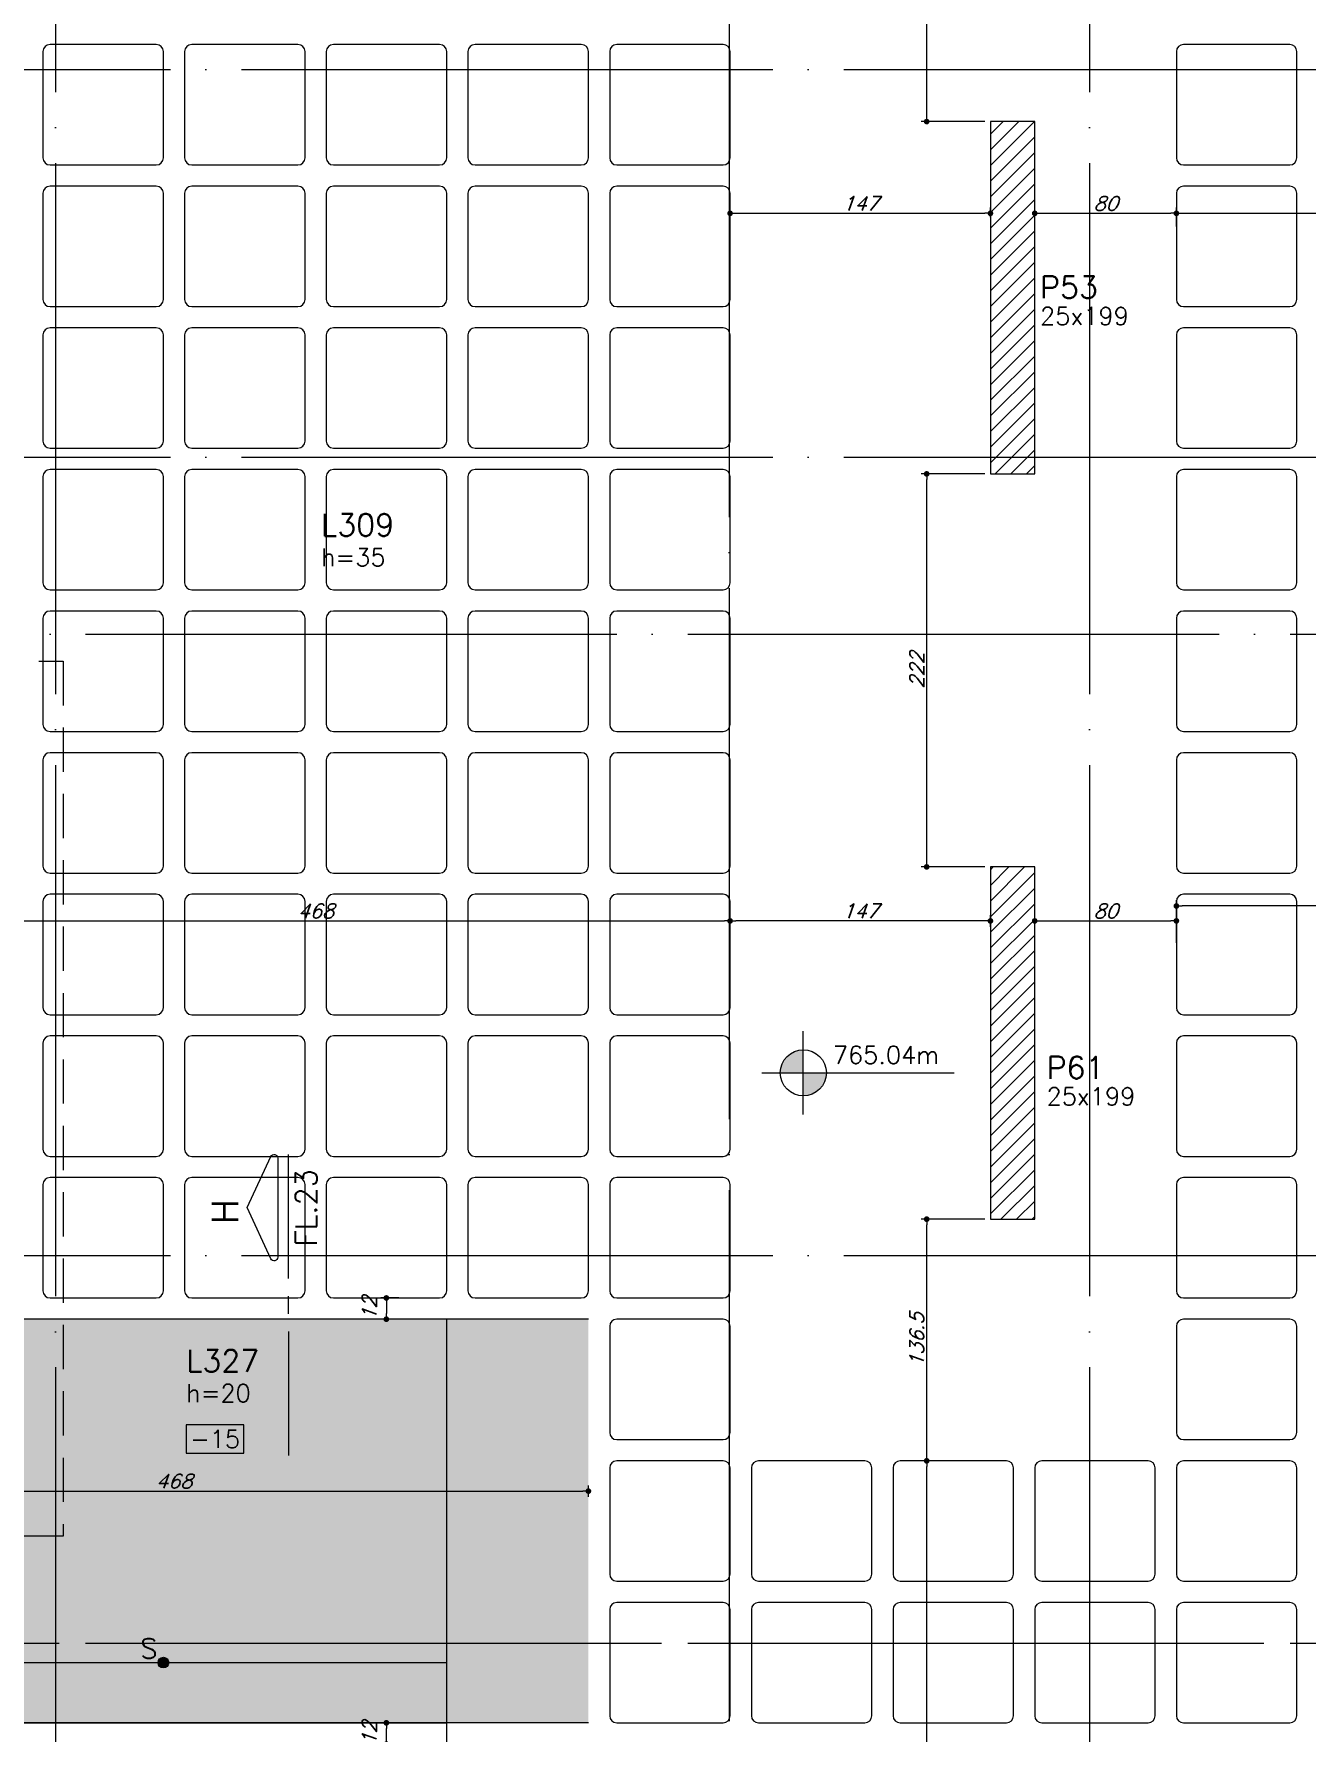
# Model space of a CAD drawing. Header units: millimetres. Extents: x -4107 to 5538, y -2094 to 2406.
# Drawn here: x -1102 to -384, y -65 to 894 of the extents above; entities that cross this region are included whole.
import ezdxf
from ezdxf.enums import TextEntityAlignment as Align

# ---------------------------------------------------------------- set-up
doc = ezdxf.new("R2010")
doc.units = ezdxf.units.MM
doc.header["$LTSCALE"] = 50
doc.linetypes.add('DASHED', pattern=[0.75, 0.5, -0.25])
doc.linetypes.add('EIXO', pattern=[6.8, 6, -0.4, 0, -0.4])
for name, color, linetype in [('251', 5, 'Continuous'), ('F-AUX', 2, 'Continuous'), ('F-AUX-RED', 1, 'Continuous'), ('F-CORTE-INDICAÇÃO', 4, 'Continuous'), ('F-COTAS', 106, 'Continuous'), ('F-CUBETA', 1, 'Continuous'), ('F-EIXO', 12, 'EIXO'), ('F-LAJES', 3, 'Continuous'), ('F-LAJES-DIM', 2, 'Continuous'), ('F-LAJES-NOME', 4, 'Continuous'), ('F-LAJES-R', 254, 'Continuous'), ('F-NÍVEL-PLANTA', 2, 'Continuous'), ('F-PILARES-DIM', 172, 'Continuous'), ('F-PILARES-HACH', 174, 'Continuous'), ('F-PILARES-NOME', 170, 'Continuous'), ('F-PILARES-S', 170, 'Continuous'), ('F-TEXTO', 6, 'Continuous')]:
    doc.layers.add(name, color=color, linetype=linetype)
doc.layers.add('F-DESNIVEL-5', color=7, linetype='Continuous', true_color=0xadd6ff)
doc.styles.add('CP-TEXT-INCL', font='simplex.shx', dxfattribs={"oblique": 20})
doc.styles.add('MCP', font='simplex.shx')
doc.styles.add('ROMANS', font='simplex.shx')
doc.dimstyles.new('CP-COTAS-50', dxfattribs={"dimscale": 0.64, "dimtxt": 12.5, "dimasz": 5, "dimexe": 5, "dimexo": 5, "dimgap": 2.5, "dimtad": 1, "dimdec": 1, "dimdsep": 46, "dimtxsty": 'CP-TEXT-INCL', "dimblk1": 'DOT', "dimblk2": 'DOT', "dimsah": 1, "dimcen": 9, "dimclrd": 256, "dimclre": 256, "dimclrt": 256, "dimadec": 0, "dimazin": 0, "dimtfac": 1, "dimtdec": 1, "dimtmove": 2, "dimatfit": 3, "dimldrblk": 'DOT', "dimfxl": 0, "dimtolj": 1, "dimarcsym": 0})
pattern_1 = [(45, (0, -5000), (-4.4194174, 4.4194174), [])]

# ---------------------------------------------------------------- blocks, each defined once
blk = doc.blocks.new('_VAONER063650636500869008690')
at = {"layer": '251', "color": 1}
for p, q in [((-34, 30), (-34, -30)), ((30, 34), (-30, 34)), ((34, -30), (34, 30)), ((-30, -34), (30, -34))]:
    blk.add_line(p, q, dxfattribs=at)
for centre, start, end in [((-30, 30), 90, 180), ((30, 30), 0, 90), ((-30, -30), 180, 270), ((30, -30), 270, 0)]:
    blk.add_arc(centre, 4, start, end, dxfattribs=at)
blk = doc.blocks.new('Nível - Planta')
at = {"layer": 'F-NÍVEL-PLANTA'}
h = blk.add_hatch(color=71, dxfattribs=at)
h.paths.add_polyline_path([(0, 0), (0, 0.26, 0.414214), (-0.26, 0)])
h.paths.add_polyline_path([(0.26, 0), (0, 0), (0, -0.26, 0.414214)])
for p, q in [((0, -0.469), (0, 0.469)), ((-0.469, 0), (1.704, 0))]:
    blk.add_line(p, q, dxfattribs=at)
blk.add_circle((0, 0), 0.26, dxfattribs=at)
at = {"layer": 'F-TEXTO', "color": 3, "style": 'MCP'}
blk.add_attdef('NÍVEL', (0.333, 0.102), '', height=0.2, dxfattribs=at)
blk = doc.blocks.new('*U13')
at = {"layer": 'F-EIXO'}
blk.add_line((0, 0), (7397, 0), dxfattribs=at)
at = {"layer": 'F-TEXTO', "style": 'ROMANS'}
blk.add_attdef('EIXO', text='', height=17.5, dxfattribs=at).set_placement((-28.2072, 0), align=Align.MIDDLE_CENTER)
blk = doc.blocks.new('*U19')
at = {"layer": 'F-EIXO'}
blk.add_line((0, 0), (7484.954, 0), dxfattribs=at)
at = {"layer": 'F-TEXTO', "style": 'ROMANS'}
blk.add_attdef('EIXO', text='', height=17.5, dxfattribs=at).set_placement((-28.2072, 0), align=Align.MIDDLE_CENTER)
blk = doc.blocks.new('*U20')
at = {"layer": 'F-EIXO'}
blk.add_line((0, 0), (0, -3477.88), dxfattribs=at)
at = {"layer": 'F-TEXTO', "style": 'ROMANS'}
blk.add_attdef('EIXO', text='', height=17.5, rotation=360, dxfattribs=at).set_placement((0, 28.21), align=Align.MIDDLE_CENTER)
blk = doc.blocks.new('*U15')
at = {"layer": 'F-EIXO'}
blk.add_line((0, 0), (0, -3377.88), dxfattribs=at)
at = {"layer": 'F-TEXTO', "style": 'ROMANS'}
blk.add_attdef('EIXO', text='', height=17.5, rotation=360, dxfattribs=at).set_placement((0, 28.21), align=Align.MIDDLE_CENTER)
blk = doc.blocks.new('*U24')
at = {"layer": 'F-CORTE-INDICAÇÃO'}
for p, q in [((70, 0), (0, 0)), ((80, 0), (90, 0)), ((100, 0), (170, 0))]:
    blk.add_line(p, q, dxfattribs=at)
blk.add_lwpolyline([(112, 6, -0.802585), (111.15, 9.81), (140, 23.26), (168.85, 9.81, -0.802585), (168, 6)], format="xyb", close=True, dxfattribs=at)
at = {"layer": 'F-CORTE-INDICAÇÃO', "style": 'ROMANS'}
blk.add_attdef('CORTE', text='', height=15, dxfattribs=at).set_placement((140, 35.76), align=Align.MIDDLE_CENTER)
at = {"layer": 'F-CORTE-INDICAÇÃO', "color": 2, "style": 'ROMANS'}
blk.add_attdef('FOLHA', text='', height=12, dxfattribs=at).set_placement((79.35, -10), align=Align.MIDDLE_CENTER)
blk = doc.blocks.new('*U116')
at = {"layer": 'F-LAJES-DIM', "color": 1}
blk.add_lwpolyline([(0, 0), (32.55, 0), (32.55, 16), (0, 16)], close=True, dxfattribs=at)
at = {"layer": 'F-LAJES-DIM', "style": 'MCP'}
blk.add_attdef('DIM', text='', height=10, dxfattribs=at).set_placement((16.27, 8), align=Align.MIDDLE_CENTER)
blk = doc.blocks.new('_DOT')
at = {"color": 0, "linetype": 'ByBlock'}
blk.add_line((-0.5, 0), (-1, 0), dxfattribs=at)
at = {"color": 0, "linetype": 'ByBlock', "const_width": 0.5}
blk.add_lwpolyline([(-0.25, 0, 1), (0.25, 0, 1)], format="xyb", close=True, dxfattribs=at)
blk = doc.blocks.new('*D242')
at = {"layer": 'DEFPOINTS', "color": 0, "transparency": 16777216}
for p in [(-457, 401.42), (-457, 392.81), (-229, 392.81)]:
    blk.add_point(p, dxfattribs=at)
at = {"layer": 'F-COTAS', "lineweight": -2, "transparency": 16777216}
for p, q in [((-457, 396.01), (-457, 404.62)), ((-229, 396.01), (-229, 404.62)), ((-232.2, 401.42), (-453.8, 401.42))]:
    blk.add_line(p, q, dxfattribs=at)
at = {"layer": 'F-COTAS', "lineweight": -2, "transparency": 16777216, "xscale": 3.2, "yscale": 3.2, "zscale": 3.2, "rotation": 180}
blk.add_blockref('_DOT', (-457, 401.42), dxfattribs=at)
at = {"layer": 'F-COTAS', "lineweight": -2, "transparency": 16777216, "xscale": 3.2, "yscale": 3.2, "zscale": 3.2}
blk.add_blockref('_DOT', (-229, 401.42), dxfattribs=at)
at = {"layer": 'F-COTAS', "transparency": 16777216, "insert": (-343, 395.54), "char_height": 8, "attachment_point": 5, "style": 'CP-TEXT-INCL'}
blk.add_mtext('\\A1;228', dxfattribs=at)
blk = doc.blocks.new('*D243')
at = {"layer": 'DEFPOINTS', "color": 0, "transparency": 16777216}
for p in [(-457, 392.98), (-537, 377.4), (-457, 377.4)]:
    blk.add_point(p, dxfattribs=at)
at = {"layer": 'F-COTAS', "lineweight": -2, "transparency": 16777216}
for p, q in [((-537, 380.6), (-537, 396.18)), ((-457, 380.6), (-457, 396.18)), ((-533.8, 392.98), (-460.2, 392.98))]:
    blk.add_line(p, q, dxfattribs=at)
at = {"layer": 'F-COTAS', "lineweight": -2, "transparency": 16777216, "xscale": 3.2, "yscale": 3.2, "zscale": 3.2, "rotation": 180}
blk.add_blockref('_DOT', (-537, 392.98), dxfattribs=at)
at = {"layer": 'F-COTAS', "lineweight": -2, "transparency": 16777216, "xscale": 3.2, "yscale": 3.2, "zscale": 3.2}
blk.add_blockref('_DOT', (-457, 392.98), dxfattribs=at)
at = {"layer": 'F-COTAS', "transparency": 16777216, "insert": (-497, 398.58), "char_height": 8, "attachment_point": 5, "style": 'CP-TEXT-INCL'}
blk.add_mtext('\\A1;80', dxfattribs=at)
blk = doc.blocks.new('*D244')
at = {"layer": 'DEFPOINTS', "color": 0, "transparency": 16777216}
for p in [(-709, 392.98), (-709, 386.44), (-562, 386.44)]:
    blk.add_point(p, dxfattribs=at)
at = {"layer": 'F-COTAS', "lineweight": -2, "transparency": 16777216}
for p, q in [((-709, 389.64), (-709, 396.18)), ((-562, 389.64), (-562, 396.18)), ((-565.2, 392.98), (-705.8, 392.98))]:
    blk.add_line(p, q, dxfattribs=at)
at = {"layer": 'F-COTAS', "lineweight": -2, "transparency": 16777216, "xscale": 3.2, "yscale": 3.2, "zscale": 3.2, "rotation": 180}
blk.add_blockref('_DOT', (-709, 392.98), dxfattribs=at)
at = {"layer": 'F-COTAS', "lineweight": -2, "transparency": 16777216, "xscale": 3.2, "yscale": 3.2, "zscale": 3.2}
blk.add_blockref('_DOT', (-562, 392.98), dxfattribs=at)
at = {"layer": 'F-COTAS', "transparency": 16777216, "insert": (-635.5, 398.58), "char_height": 8, "attachment_point": 5, "style": 'CP-TEXT-INCL'}
blk.add_mtext('\\A1;147', dxfattribs=at)
blk = doc.blocks.new('*D245')
at = {"layer": 'DEFPOINTS', "color": 0, "transparency": 16777216}
for p in [(-709, 392.98), (-709, 379.17), (-1177, 374)]:
    blk.add_point(p, dxfattribs=at)
at = {"layer": 'F-COTAS', "lineweight": -2, "transparency": 16777216}
for p, q in [((-1177, 377.2), (-1177, 396.18)), ((-709, 382.37), (-709, 396.18)), ((-1173.8, 392.98), (-712.2, 392.98))]:
    blk.add_line(p, q, dxfattribs=at)
at = {"layer": 'F-COTAS', "lineweight": -2, "transparency": 16777216, "xscale": 3.2, "yscale": 3.2, "zscale": 3.2, "rotation": 180}
blk.add_blockref('_DOT', (-1177, 392.98), dxfattribs=at)
at = {"layer": 'F-COTAS', "lineweight": -2, "transparency": 16777216, "xscale": 3.2, "yscale": 3.2, "zscale": 3.2}
blk.add_blockref('_DOT', (-709, 392.98), dxfattribs=at)
at = {"layer": 'F-COTAS', "transparency": 16777216, "insert": (-943, 398.58), "char_height": 8, "attachment_point": 5, "style": 'CP-TEXT-INCL'}
blk.add_mtext('\\A1;468', dxfattribs=at)
blk = doc.blocks.new('*D249')
at = {"layer": 'DEFPOINTS', "color": 0, "transparency": 16777216}
for p in [(-903.1, -60), (-894.7, -60), (-894.7, -72)]:
    blk.add_point(p, dxfattribs=at)
at = {"layer": 'F-COTAS', "lineweight": -2, "transparency": 16777216}
for p, q in [((-897.9, -60), (-906.3, -60)), ((-903.1, -68.8), (-903.1, -63.2)), ((-897.9, -72), (-906.3, -72))]:
    blk.add_line(p, q, dxfattribs=at)
at = {"layer": 'F-COTAS', "lineweight": -2, "transparency": 16777216, "xscale": 3.2, "yscale": 3.2, "zscale": 3.2}
for p, rotation in [((-903.1, -60), 90), ((-903.1, -72), 270)]:
    blk.add_blockref('_DOT', p, dxfattribs=dict(at, rotation=rotation))
at = {"layer": 'F-COTAS', "transparency": 16777216, "insert": (-912.7, -66), "char_height": 8, "attachment_point": 5, "rotation": 90, "style": 'CP-TEXT-INCL'}
blk.add_mtext('\\A1;12', dxfattribs=at)
blk = doc.blocks.new('*D250')
at = {"layer": 'DEFPOINTS', "color": 0, "transparency": 16777216}
for p in [(-892.77, 180), (-903.1, 168), (-892.77, 168)]:
    blk.add_point(p, dxfattribs=at)
at = {"layer": 'F-COTAS', "lineweight": -2, "transparency": 16777216}
for p, q in [((-895.97, 180), (-906.3, 180)), ((-903.1, 176.8), (-903.1, 171.2)), ((-895.97, 168), (-906.3, 168))]:
    blk.add_line(p, q, dxfattribs=at)
at = {"layer": 'F-COTAS', "lineweight": -2, "transparency": 16777216, "xscale": 3.2, "yscale": 3.2, "zscale": 3.2}
for p, rotation in [((-903.1, 180), 90), ((-903.1, 168), 270)]:
    blk.add_blockref('_DOT', p, dxfattribs=dict(at, rotation=rotation))
at = {"layer": 'F-COTAS', "transparency": 16777216, "insert": (-912.7, 174), "char_height": 8, "attachment_point": 5, "rotation": 90, "style": 'CP-TEXT-INCL'}
blk.add_mtext('\\A1;12', dxfattribs=at)
blk = doc.blocks.new('*D255')
at = {"layer": 'DEFPOINTS', "color": 0, "transparency": 16777216}
for p in [(-598, 88), (-592.75, 88), (-592.75, -460)]:
    blk.add_point(p, dxfattribs=at)
at = {"layer": 'F-COTAS', "lineweight": -2, "transparency": 16777216}
for p, q in [((-595.95, 88), (-601.2, 88)), ((-598, -456.8), (-598, 84.8)), ((-595.95, -460), (-601.2, -460))]:
    blk.add_line(p, q, dxfattribs=at)
at = {"layer": 'F-COTAS', "lineweight": -2, "transparency": 16777216, "xscale": 3.2, "yscale": 3.2, "zscale": 3.2}
for p, rotation in [((-598, 88), 90), ((-598, -460), 270)]:
    blk.add_blockref('_DOT', p, dxfattribs=dict(at, rotation=rotation))
at = {"layer": 'F-COTAS', "transparency": 16777216, "insert": (-603.6, -186), "char_height": 8, "attachment_point": 5, "rotation": 90, "style": 'CP-TEXT-INCL'}
blk.add_mtext('\\A1;548', dxfattribs=at)
blk = doc.blocks.new('*D256')
at = {"layer": 'DEFPOINTS', "color": 0, "transparency": 16777216}
for p in [(-598, 224.5), (-562, 224.5), (-583, 88)]:
    blk.add_point(p, dxfattribs=at)
at = {"layer": 'F-COTAS', "lineweight": -2, "transparency": 16777216}
for p, q in [((-565.2, 224.5), (-601.2, 224.5)), ((-598, 91.2), (-598, 221.3)), ((-586.2, 88), (-601.2, 88))]:
    blk.add_line(p, q, dxfattribs=at)
at = {"layer": 'F-COTAS', "lineweight": -2, "transparency": 16777216, "xscale": 3.2, "yscale": 3.2, "zscale": 3.2}
for p, rotation in [((-598, 224.5), 90), ((-598, 88), 270)]:
    blk.add_blockref('_DOT', p, dxfattribs=dict(at, rotation=rotation))
at = {"layer": 'F-COTAS', "transparency": 16777216, "insert": (-603.6, 156.25), "char_height": 8, "attachment_point": 5, "rotation": 90, "style": 'CP-TEXT-INCL'}
blk.add_mtext('\\A1;136.5', dxfattribs=at)
blk = doc.blocks.new('*D257')
at = {"layer": 'DEFPOINTS', "color": 0, "transparency": 16777216}
for p in [(-598, 645.5), (-562, 645.5), (-562, 423.5)]:
    blk.add_point(p, dxfattribs=at)
at = {"layer": 'F-COTAS', "lineweight": -2, "transparency": 16777216}
for p, q in [((-565.2, 645.5), (-601.2, 645.5)), ((-598, 426.7), (-598, 642.3)), ((-565.2, 423.5), (-601.2, 423.5))]:
    blk.add_line(p, q, dxfattribs=at)
at = {"layer": 'F-COTAS', "lineweight": -2, "transparency": 16777216, "xscale": 3.2, "yscale": 3.2, "zscale": 3.2}
for p, rotation in [((-598, 645.5), 90), ((-598, 423.5), 270)]:
    blk.add_blockref('_DOT', p, dxfattribs=dict(at, rotation=rotation))
at = {"layer": 'F-COTAS', "transparency": 16777216, "insert": (-603.6, 534.5), "char_height": 8, "attachment_point": 5, "rotation": 90, "style": 'CP-TEXT-INCL'}
blk.add_mtext('\\A1;222', dxfattribs=at)
blk = doc.blocks.new('*D258')
at = {"layer": 'DEFPOINTS', "color": 0, "transparency": 16777216}
for p in [(-598, 980), (-562, 980), (-562, 844.5)]:
    blk.add_point(p, dxfattribs=at)
at = {"layer": 'F-COTAS', "lineweight": -2, "transparency": 16777216}
for p, q in [((-565.2, 980), (-601.2, 980)), ((-598, 847.7), (-598, 976.8)), ((-565.2, 844.5), (-601.2, 844.5))]:
    blk.add_line(p, q, dxfattribs=at)
at = {"layer": 'F-COTAS', "lineweight": -2, "transparency": 16777216, "xscale": 3.2, "yscale": 3.2, "zscale": 3.2}
for p, rotation in [((-598, 980), 90), ((-598, 844.5), 270)]:
    blk.add_blockref('_DOT', p, dxfattribs=dict(at, rotation=rotation))
at = {"layer": 'F-COTAS', "transparency": 16777216, "insert": (-603.6, 912.25), "char_height": 8, "attachment_point": 5, "rotation": 90, "style": 'CP-TEXT-INCL'}
blk.add_mtext('\\A1;135.5', dxfattribs=at)
blk = doc.blocks.new('*D259')
at = {"layer": 'DEFPOINTS', "color": 0, "transparency": 16777216}
for p in [(-709, 787.72), (-562, 792.68), (-562, 787.33)]:
    blk.add_point(p, dxfattribs=at)
at = {"layer": 'F-COTAS', "lineweight": -2, "transparency": 16777216}
for p, q in [((-709, 790.92), (-709, 795.88)), ((-705.8, 792.68), (-565.2, 792.68)), ((-562, 790.53), (-562, 795.88))]:
    blk.add_line(p, q, dxfattribs=at)
at = {"layer": 'F-COTAS', "lineweight": -2, "transparency": 16777216, "xscale": 3.2, "yscale": 3.2, "zscale": 3.2, "rotation": 180}
blk.add_blockref('_DOT', (-709, 792.68), dxfattribs=at)
at = {"layer": 'F-COTAS', "lineweight": -2, "transparency": 16777216, "xscale": 3.2, "yscale": 3.2, "zscale": 3.2}
blk.add_blockref('_DOT', (-562, 792.68), dxfattribs=at)
at = {"layer": 'F-COTAS', "transparency": 16777216, "insert": (-635.5, 798.28), "char_height": 8, "attachment_point": 5, "style": 'CP-TEXT-INCL'}
blk.add_mtext('\\A1;147', dxfattribs=at)
blk = doc.blocks.new('*D260')
at = {"layer": 'DEFPOINTS', "color": 0, "transparency": 16777216}
for p in [(-537, 788.16), (-457, 792.68), (-457, 788.16)]:
    blk.add_point(p, dxfattribs=at)
at = {"layer": 'F-COTAS', "lineweight": -2, "transparency": 16777216}
for p, q in [((-537, 791.36), (-537, 795.88)), ((-533.8, 792.68), (-460.2, 792.68)), ((-457, 791.36), (-457, 795.88))]:
    blk.add_line(p, q, dxfattribs=at)
at = {"layer": 'F-COTAS', "lineweight": -2, "transparency": 16777216, "xscale": 3.2, "yscale": 3.2, "zscale": 3.2, "rotation": 180}
blk.add_blockref('_DOT', (-537, 792.68), dxfattribs=at)
at = {"layer": 'F-COTAS', "lineweight": -2, "transparency": 16777216, "xscale": 3.2, "yscale": 3.2, "zscale": 3.2}
blk.add_blockref('_DOT', (-457, 792.68), dxfattribs=at)
at = {"layer": 'F-COTAS', "transparency": 16777216, "insert": (-497, 798.28), "char_height": 8, "attachment_point": 5, "style": 'CP-TEXT-INCL'}
blk.add_mtext('\\A1;80', dxfattribs=at)
blk = doc.blocks.new('*D261')
at = {"layer": 'DEFPOINTS', "color": 0, "transparency": 16777216}
for p in [(-229, 792.68), (-457, 781.99), (-229, 781.99)]:
    blk.add_point(p, dxfattribs=at)
at = {"layer": 'F-COTAS', "lineweight": -2, "transparency": 16777216}
for p, q in [((-457, 785.19), (-457, 795.88)), ((-453.8, 792.68), (-232.2, 792.68)), ((-229, 785.19), (-229, 795.88))]:
    blk.add_line(p, q, dxfattribs=at)
at = {"layer": 'F-COTAS', "lineweight": -2, "transparency": 16777216, "xscale": 3.2, "yscale": 3.2, "zscale": 3.2, "rotation": 180}
blk.add_blockref('_DOT', (-457, 792.68), dxfattribs=at)
at = {"layer": 'F-COTAS', "lineweight": -2, "transparency": 16777216, "xscale": 3.2, "yscale": 3.2, "zscale": 3.2}
blk.add_blockref('_DOT', (-229, 792.68), dxfattribs=at)
at = {"layer": 'F-COTAS', "transparency": 16777216, "insert": (-343, 798.28), "char_height": 8, "attachment_point": 5, "style": 'CP-TEXT-INCL'}
blk.add_mtext('\\A1;228', dxfattribs=at)
blk = doc.blocks.new('*D348')
at = {"layer": 'DEFPOINTS', "color": 0, "transparency": 16777216}
for p in [(-789, 70.89), (-1257, 64.45), (-789, 64.45)]:
    blk.add_point(p, dxfattribs=at)
at = {"layer": 'F-COTAS', "lineweight": -2, "transparency": 16777216}
for p, q in [((-1257, 67.65), (-1257, 74.09)), ((-1253.8, 70.89), (-792.2, 70.89)), ((-789, 67.65), (-789, 74.09))]:
    blk.add_line(p, q, dxfattribs=at)
at = {"layer": 'F-COTAS', "lineweight": -2, "transparency": 16777216, "xscale": 3.2, "yscale": 3.2, "zscale": 3.2, "rotation": 180}
blk.add_blockref('_DOT', (-1257, 70.89), dxfattribs=at)
at = {"layer": 'F-COTAS', "lineweight": -2, "transparency": 16777216, "xscale": 3.2, "yscale": 3.2, "zscale": 3.2}
blk.add_blockref('_DOT', (-789, 70.89), dxfattribs=at)
at = {"layer": 'F-COTAS', "transparency": 16777216, "insert": (-1023, 76.49), "char_height": 8, "attachment_point": 5, "style": 'CP-TEXT-INCL'}
blk.add_mtext('\\A1;468', dxfattribs=at)

msp = doc.modelspace()

# ---------------------------------------------------------------- hatches: boundary and pattern name
at = {"layer": 'F-AUX'}
h = msp.add_hatch(color=1, dxfattribs=at)
edge = h.paths.add_edge_path()
edge.add_arc((-1029, -26), 3, 0, 360)
at = {"layer": 'F-PILARES-HACH', "linetype": 'Continuous'}
h = msp.add_hatch(dxfattribs=at)
h.set_pattern_fill('ANSI31', color=256, scale=50, style=0)
h.set_pattern_definition(pattern_1)
h.paths.add_polyline_path([(-562, 645.5), (-537, 645.5), (-537, 844.5), (-562, 844.5)], flags=16)
h = msp.add_hatch(dxfattribs=at)
h.set_pattern_fill('ANSI31', color=256, scale=50, style=0)
h.set_pattern_definition(pattern_1)
h.paths.add_polyline_path([(-562, 224.5), (-537, 224.5), (-537, 423.5), (-562, 423.5)], flags=16)

# ---------------------------------------------------------------- linework, layer by layer
at = {"layer": 'F-AUX', "color": 1}
for points in [[(-1219.5, -680.111), (-1219.5, -26), (-869, -26)], [(-869, -498.5), (-869, -26)]]:
    msp.add_lwpolyline(points, dxfattribs=at)
msp.add_circle((-1029, -26), 3, dxfattribs=at)
at = {"layer": 'F-AUX-RED', "color": 4, "linetype": 'DASHED'}
msp.add_lwpolyline([(-1999.294, 539.758), (-1085.673, 539.758), (-1085.673, 45.469), (-1999.294, 45.469)], close=True, dxfattribs=at)
at = {"layer": 'F-DESNIVEL-5', "linetype": 'Continuous'}
for points in [[(-1214, 127), (-1214, 168), (-789, -60), (-789, 168)], [(-789, -60), (-1239, 127), (-1257, 127)], [(-789, -60), (-1257, 127), (-789, -60)], [(-789, -60), (-1257, 127), (-1257, -60)], [(-789, -60), (-1214, 127), (-1239, 127)], [(-789, -60), (-1239, 127), (-789, -60)], [(-789, -60), (-1214, 127), (-789, -60)], [(-789, -60), (-1257, -60), (-789, -60)]]:
    msp.add_solid(points, dxfattribs=at)
at = {"layer": 'F-EIXO'}
msp.add_line((-3768.53, -15), (3691.239, -15), dxfattribs=at)
at = {"layer": 'F-LAJES'}
for p, q in [((-789, 168), (-1214, 168)), ((-789, -60), (-1257, -60))]:
    msp.add_line(p, q, dxfattribs=at)
at = {"layer": 'F-LAJES-R'}
msp.add_lwpolyline([(-1239, 127), (-1257, 127), (-1257, -60), (-869, -60), (-869, 168), (-1214, 168), (-1214, 127), (-1239, 127)], dxfattribs=at)
at = {"layer": 'F-PILARES-S', "linetype": 'Continuous'}
for points in [[(-562, 645.5), (-537, 645.5), (-537, 844.5), (-562, 844.5), (-562, 645.5)], [(-562, 224.5), (-537, 224.5), (-537, 423.5), (-562, 423.5), (-562, 224.5)]]:
    msp.add_lwpolyline(points, dxfattribs=at)

# ---------------------------------------------------------------- block references
at = {"layer": 'F-CORTE-INDICAÇÃO', "linetype": 'Continuous'}
ref = msp.add_blockref('*U24', (-958.436, 91.012), dxfattribs=dict(at, rotation=90))
ref.add_attrib('FOLHA', 'FL.23', dxfattribs={"color": 2, "height": 12, "rotation": 90, "style": 'ROMANS'}).set_placement((-948.436, 230.929), align=Align.MIDDLE_CENTER)
ref.add_attrib('CORTE', 'H', dxfattribs={"height": 15, "rotation": 90, "style": 'ROMANS'}).set_placement((-994.2, 228.869), align=Align.MIDDLE_CENTER)
at = {"layer": 'F-CUBETA'}
for p in [(-1063, 854), (-983, 854), (-903, 854), (-823, 854), (-743, 854), (-423, 854), (-1063, 774), (-983, 774), (-903, 774), (-823, 774), (-743, 774), (-423, 774), (-1063, 694), (-983, 694), (-903, 694), (-823, 694), (-743, 694), (-423, 694), (-1063, 614), (-983, 614), (-903, 614), (-823, 614), (-743, 614), (-423, 614), (-1063, 534), (-983, 534), (-903, 534), (-823, 534), (-743, 534), (-423, 534), (-1063, 454), (-983, 454), (-903, 454), (-823, 454), (-743, 454), (-423, 454), (-1063, 374), (-983, 374), (-903, 374), (-823, 374), (-743, 374), (-423, 374), (-1063, 294), (-983, 294), (-903, 294), (-823, 294), (-743, 294), (-423, 294), (-1063, 214), (-983, 214), (-903, 214), (-823, 214), (-743, 214), (-423, 214), (-743, 134), (-423, 134), (-743, 54), (-663, 54), (-583, 54), (-503, 54), (-423, 54), (-743, -26), (-663, -26), (-583, -26), (-503, -26), (-423, -26)]:
    msp.add_blockref('_VAONER063650636500869008690', p, dxfattribs=at)
at = {"layer": 'F-EIXO', "linetype": 'Continuous'}
for name, p in [('*U20', (-709.5, 1941.357)), ('*U15', (-1090, 1841.357)), ('*U15', (-506, 1841.357)), ('*U13', (-3705.761, 874)), ('*U13', (-3705.761, 655)), ('*U19', (-3793.715, 555)), ('*U13', (-3705.761, 204)), ('*U19', (-3793.715, -15))]:
    msp.add_blockref(name, p, dxfattribs=at)
at = {"layer": 'F-LAJES-DIM', "linetype": 'Continuous'}
msp.add_blockref('*U116', (-1016.086, 92.321), dxfattribs=at).add_auto_attribs({'DIM': '-15'})
at = {"layer": 'F-NÍVEL-PLANTA', "linetype": 'Continuous', "xscale": 50, "yscale": 50, "zscale": 50}
msp.add_blockref('Nível - Planta', (-667.657, 307.172), dxfattribs=at).add_auto_attribs({'NÍVEL': '765.04m'})

# ---------------------------------------------------------------- texts
at = {"layer": 'F-AUX', "insert": (-1041.992, -12.463), "char_height": 11.25, "width": 61.37962, "attachment_point": 1, "style": 'ROMANS'}
msp.add_mtext('S', dxfattribs=at)
at = {"layer": 'F-LAJES-DIM', "linetype": 'Continuous'}
for s, style, p in [('h=35', 'ROMANS', (-939.954, 593.398)), ('h=20', 'MCP', (-1016.086, 121.221))]:
    msp.add_text(s, height=10, dxfattribs=dict(at, style=style)).set_placement(p)
at = {"layer": 'F-LAJES-NOME', "linetype": 'Continuous'}
for s, style, p in [('L309', 'ROMANS', (-939.954, 610.398)), ('L327', 'MCP', (-1016.086, 138.221))]:
    msp.add_text(s, height=12.5, dxfattribs=dict(at, style=style)).set_placement(p)
at = {"layer": 'F-PILARES-DIM', "linetype": 'Continuous', "style": 'ROMANS'}
for p in [(-533.991, 729.678), (-530.286, 288.856)]:
    msp.add_text('25x199', height=10, dxfattribs=at).set_placement(p)
at = {"layer": 'F-PILARES-NOME', "linetype": 'Continuous', "style": 'ROMANS'}
for s, p in [('P53', (-533.991, 744.678)), ('P61', (-530.286, 303.856))]:
    msp.add_text(s, height=12.5, dxfattribs=at).set_placement(p)

# ---------------------------------------------------------------- dimensions: what is measured, and where the dimension line sits
at = {"layer": 'F-COTAS'}
for base, p1, p2, picture, middle in [((-598, 980), (-562, 844.5), (-562, 980), '*D258', (-603.6, 912.25)), ((-598, 645.5), (-562, 423.5), (-562, 645.5), '*D257', (-603.6, 534.5)), ((-598, 224.5), (-583, 88), (-562, 224.5), '*D256', (-603.6, 156.25)), ((-903.103, 168), (-892.772, 180), (-892.772, 168), '*D250', (-912.703, 174)), ((-598, 88), (-592.754, -460), (-592.754, 88), '*D255', (-603.6, -186)), ((-903.103, -60), (-894.699, -72), (-894.699, -60), '*D249', (-912.703, -66))]:
    dim = msp.add_linear_dim(base=base, p1=p1, p2=p2, angle=90, dimstyle='CP-COTAS-50', override={"dimscale": 0.64, "dimfxl": 7.5}, dxfattribs=at)
    dim.commit()
    dim.dimension.update_dxf_attribs({"geometry": picture, "text_midpoint": middle})
for base, p1, p2, picture, middle in [((-562, 792.684), (-709, 787.716), (-562, 787.335), '*D259', (-635.5, 798.284)), ((-457, 792.684), (-537, 788.157), (-457, 788.157), '*D260', (-497, 798.284)), ((-229, 792.684), (-457, 781.988), (-229, 781.988), '*D261', (-343, 798.284)), ((-709, 392.981), (-1177, 374), (-709, 379.166), '*D245', (-943, 398.581)), ((-709, 392.981), (-562, 386.438), (-709, 386.438), '*D244', (-635.5, 398.581)), ((-457, 392.981), (-537, 377.398), (-457, 377.398), '*D243', (-497, 398.581)), ((-789, 70.892), (-1257, 64.451), (-789, 64.451), '*D348', (-1023, 76.492))]:
    dim = msp.add_linear_dim(base=base, p1=p1, p2=p2, dimstyle='CP-COTAS-50', override={"dimscale": 0.64, "dimfxl": 7.5}, dxfattribs=at)
    dim.commit()
    dim.dimension.update_dxf_attribs({"geometry": picture, "text_midpoint": middle})
dim = msp.add_linear_dim(base=(-457, 401.416), p1=(-229, 392.808), p2=(-457, 392.808), dimstyle='CP-COTAS-50', override={"dimscale": 0.64, "dimfxl": 7.5}, dxfattribs=at)
dim.commit()
dim.dimension.update_dxf_attribs({"geometry": '*D242', "text_midpoint": (-343, 395.536), "dimtype": 160})

doc.saveas('drawing.dxf')
